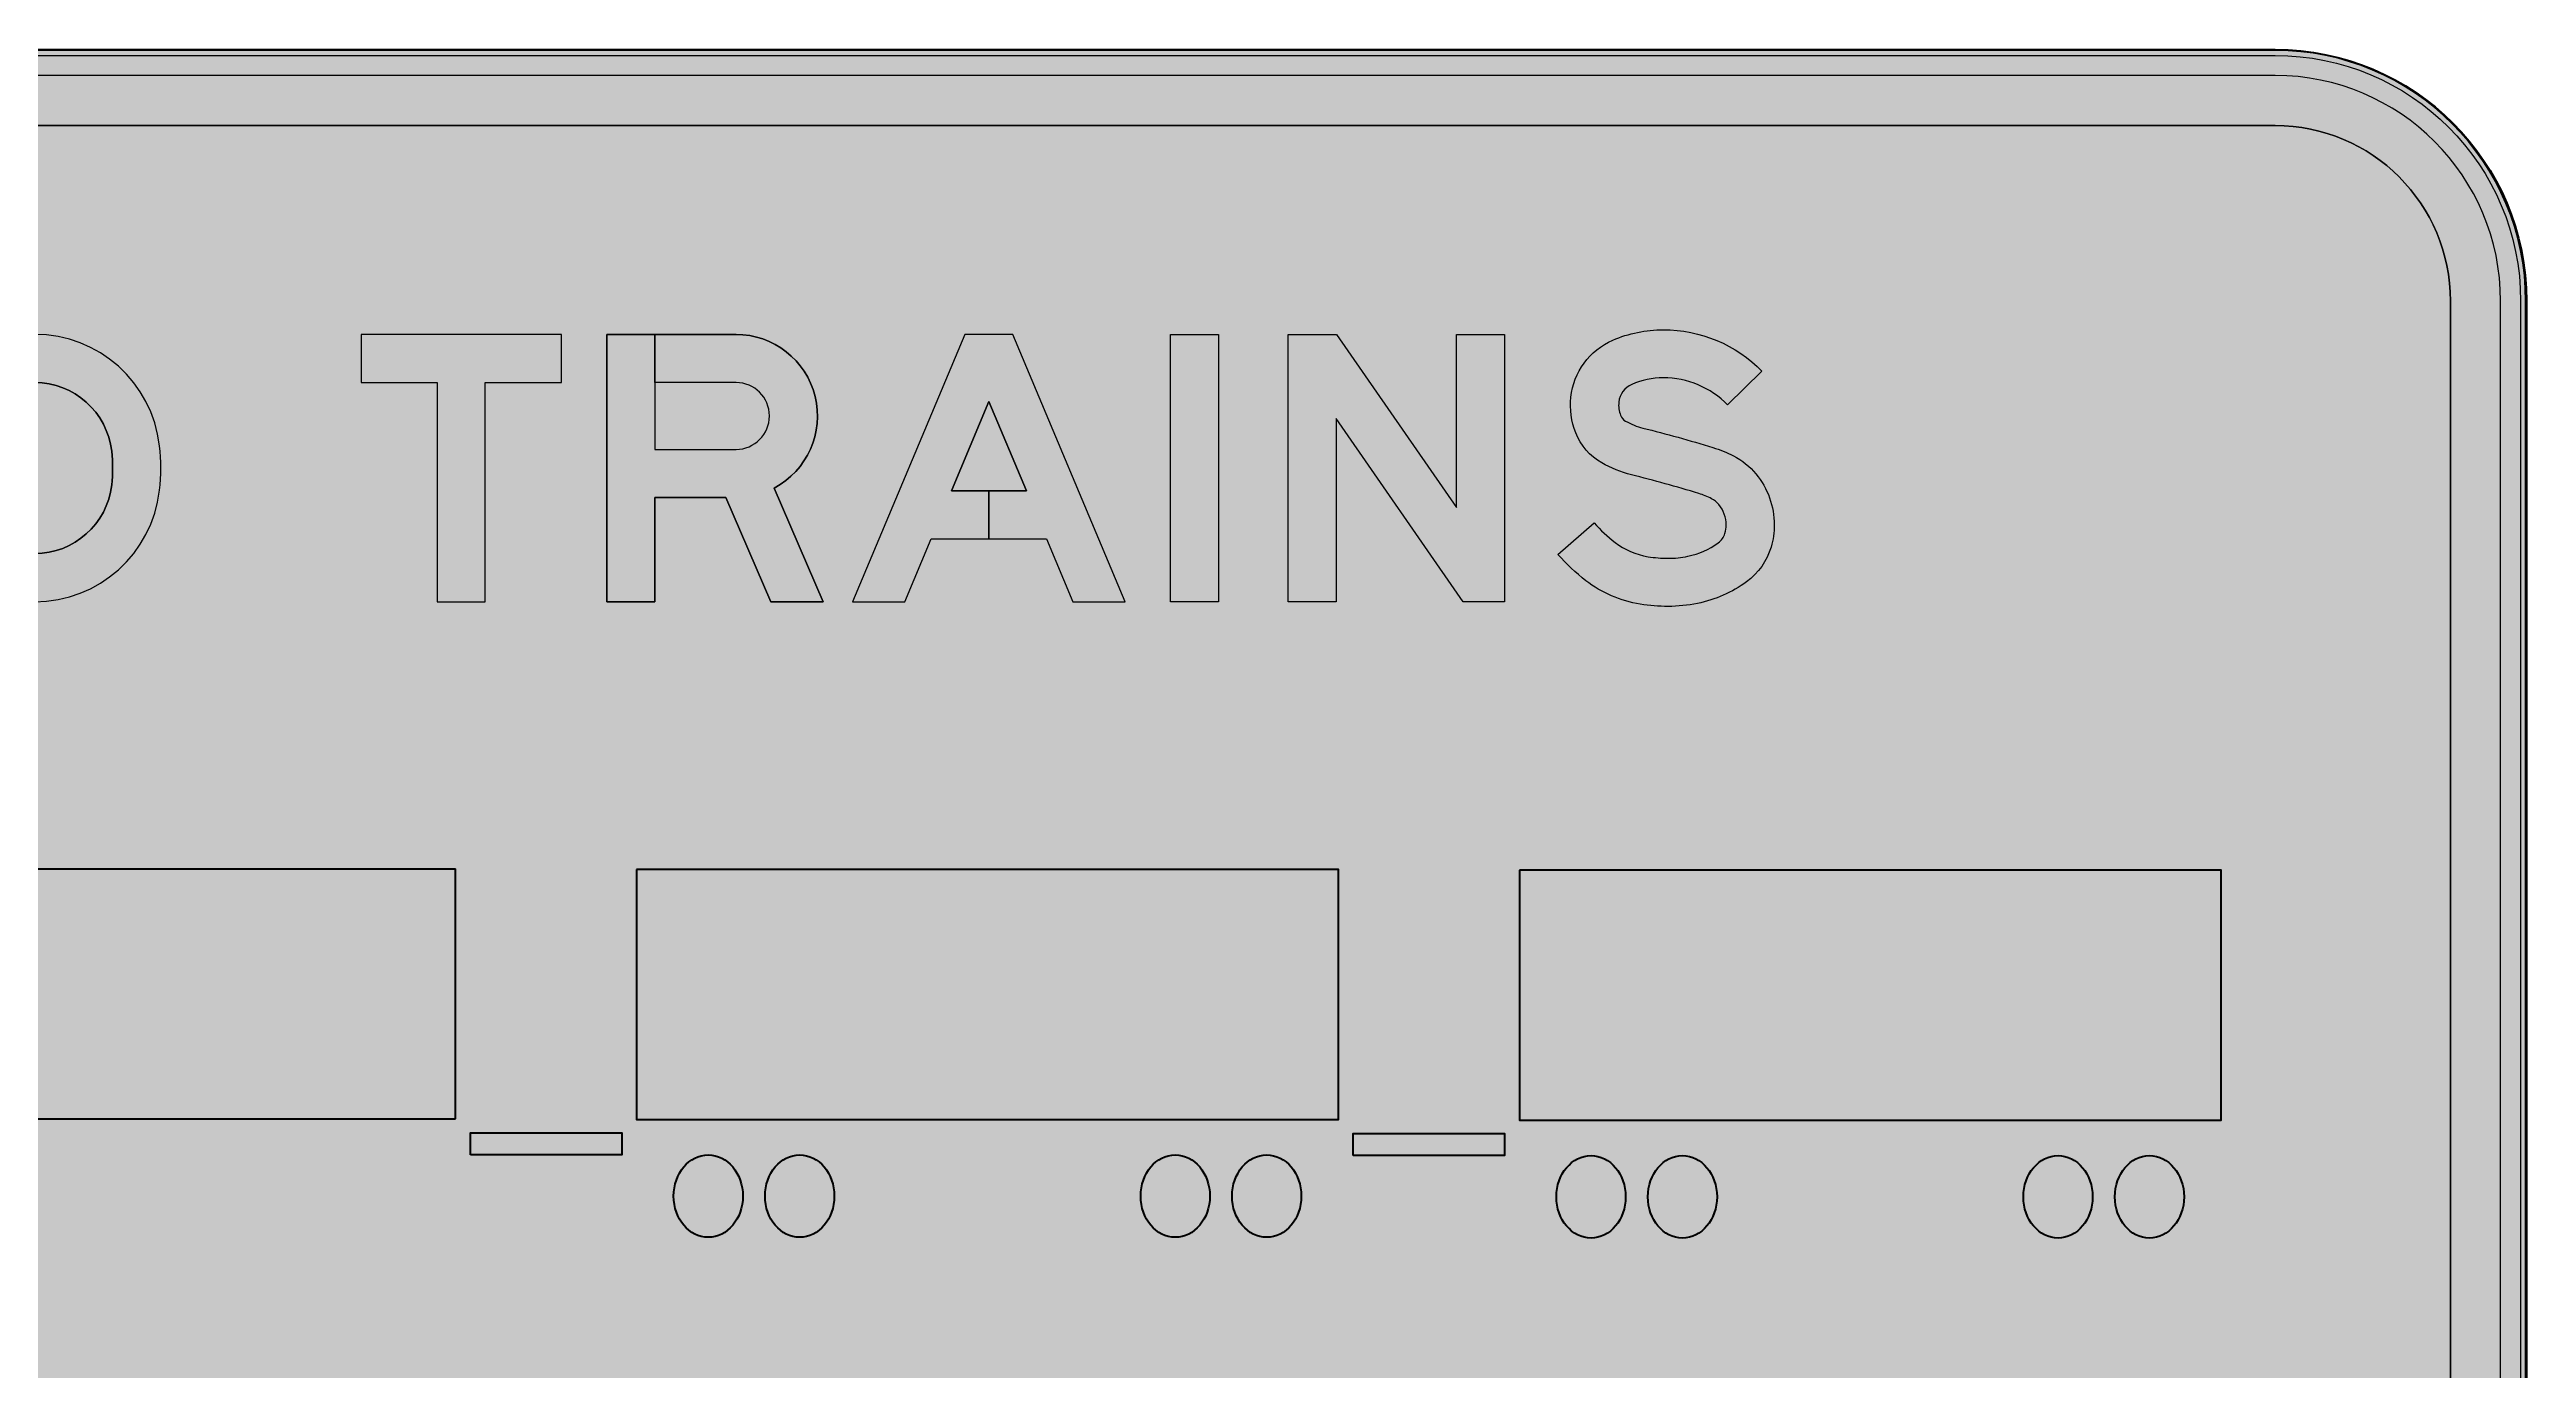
# Model space of a CAD drawing. Header units: millimetres. Extents: x 225 to 13453, y -1303 to 13247.
# Drawn here: x 13078 to 13152.2, y 13207.9 to 13247.4 of the extents above; entities that cross this region are included whole.
import ezdxf
from ezdxf.enums import TextEntityAlignment as Align

# ---------------------------------------------------------------- set-up
doc = ezdxf.new("R2010")
doc.units = ezdxf.units.MM
doc.layers.get('0').update_dxf_attribs({"linetype": 'CONTINUOUS'})
for name, color, linetype, lineweight in [('GSBWFILL', 1, 'CONTINUOUS', 0), ('GSCOLORFILL', 3, 'CONTINUOUS', 0), ('GSOUTLINE', 7, 'CONTINUOUS', 0)]:
    doc.layers.add(name, color=color, linetype=linetype, lineweight=lineweight)
doc.layers.add('L18', color=4, linetype='CONTINUOUS')
doc.layers.add('L25', color=1, linetype='CONTINUOUS')
doc.styles.add('TSText', font='isocp2.shx')

# ---------------------------------------------------------------- blocks, each defined once
blk = doc.blocks.new('*U276')
at = {"layer": 'GSBWFILL', "transparency": 33554687}
blk.add_hatch(color=256, dxfattribs=at).paths.add_polyline_path([(-1099.700000000001, -585), (1100, -585, 0.414213562373095), (1235, -450), (1235, 450, 0.414213562373095), (1100, 585), (-1100, 585, 0.414213562373095), (-1235, 450), (-1235, -450, 0.414213562373095), (-1100, -585), (-1100, -555, -0.414213562373095), (-1205, -450), (-1205, 450, -0.414213562373095), (-1100, 555), (1100, 555, -0.414213562373095), (1205, 450), (1205, -450, -0.414213562373095), (1100, -555), (-1099.700000000001, -555)])
at = {"layer": 'GSCOLORFILL', "transparency": 33554687}
for color, points in [(40, [(-1100, -600), (1100, -600, 0.414213562373095), (1250, -450), (1250, 450, 0.414213562373095), (1100, 600), (-1100, 600, 0.414213562373095), (-1250, 450), (-1250, -450, 0.414213562373095)]), (40, [(-1099.969999999999, -600), (1100, -600, 0.414213562373095), (1250, -450), (1250, 450, 0.414213562373095), (1100, 600), (-1100, 600, 0.414213562373095), (-1250, 450), (-1250, -450, 0.414213562373095), (-1100, -600), (-1100, -597, -0.414213562373095), (-1247, -450), (-1247, 450, -0.414213562373095), (-1100, 597), (1100, 597, -0.414213562373095), (1247, 450), (1247, -450, -0.414213562373095), (1100, -597), (-1099.969999999999, -597)]), (28, [(-1099.700000000001, -585), (1100, -585, 0.414213562373095), (1235, -450), (1235, 450, 0.414213562373095), (1100, 585), (-1100, 585, 0.414213562373095), (-1235, 450), (-1235, -450, 0.414213562373095), (-1100, -585), (-1100, -555, -0.414213562373095), (-1205, -450), (-1205, 450, -0.414213562373095), (-1100, 555), (1100, 555, -0.414213562373095), (1205, 450), (1205, -450, -0.414213562373095), (1100, -555), (-1099.700000000001, -555)])]:
    blk.add_hatch(color=color, dxfattribs=at).paths.add_polyline_path(points)
at = {"layer": 'GSBWFILL', "linetype": 'Continuous', "transparency": 33554687}
for points in [[(-1100, -600), (1100, -600, 0.414213562373095), (1250, -450), (1250, 450, 0.414213562373095), (1100, 600), (-1100, 600, 0.414213562373095), (-1250, 450), (-1250, -450, 0.414213562373095), (-1100, -600)], [(-1099.700000000001, -585), (1100, -585, 0.414213562373095), (1235, -450), (1235, 450, 0.414213562373095), (1100, 585), (-1100, 585, 0.414213562373095), (-1235, 450), (-1235, -450, 0.414213562373095), (-1100, -585), (-1100, -555, -0.414213562373095), (-1205, -450), (-1205, 450, -0.414213562373095), (-1100, 555), (1100, 555, -0.414213562373095), (1205, 450), (1205, -450, -0.414213562373095), (1100, -555), (-1099.700000000001, -555), (-1099.700000000001, -585)]]:
    blk.add_lwpolyline(points, format="xyb", close=True, dxfattribs=at).dxf.unprotected_set("ltscale", 0)
at = {"layer": 'GSCOLORFILL', "color": 40, "linetype": 'Continuous', "transparency": 33554687}
for points in [[(-1100, -600), (1100, -600, 0.414213562373095), (1250, -450), (1250, 450, 0.414213562373095), (1100, 600), (-1100, 600, 0.414213562373095), (-1250, 450), (-1250, -450, 0.414213562373095), (-1100, -600)], [(-1099.969999999999, -600), (1100, -600, 0.414213562373095), (1250, -450), (1250, 450, 0.414213562373095), (1100, 600), (-1100, 600, 0.414213562373095), (-1250, 450), (-1250, -450, 0.414213562373095), (-1100, -600), (-1100, -597, -0.414213562373095), (-1247, -450), (-1247, 450, -0.414213562373095), (-1100, 597), (1100, 597, -0.414213562373095), (1247, 450), (1247, -450, -0.414213562373095), (1100, -597), (-1099.969999999999, -597), (-1099.969999999999, -600)]]:
    blk.add_lwpolyline(points, format="xyb", close=True, dxfattribs=at).dxf.unprotected_set("ltscale", 0)
at = {"layer": 'GSCOLORFILL', "color": 28, "linetype": 'Continuous', "transparency": 33554687}
blk.add_lwpolyline([(-1099.700000000001, -585), (1100, -585, 0.414213562373095), (1235, -450), (1235, 450, 0.414213562373095), (1100, 585), (-1100, 585, 0.414213562373095), (-1235, 450), (-1235, -450, 0.414213562373095), (-1100, -585), (-1100, -555, -0.414213562373095), (-1205, -450), (-1205, 450, -0.414213562373095), (-1100, 555), (1100, 555, -0.414213562373095), (1205, 450), (1205, -450, -0.414213562373095), (1100, -555), (-1099.700000000001, -555), (-1099.700000000001, -585)], format="xyb", close=True, dxfattribs=at).dxf.unprotected_set("ltscale", 0)
at = {"layer": 'GSOUTLINE', "linetype": 'Continuous', "transparency": 33554687}
for points in [[(-1100, -600), (1100, -600, 0.414213562373095), (1250, -450), (1250, 450, 0.414213562373095), (1100, 600), (-1100, 600, 0.414213562373095), (-1250, 450), (-1250, -450, 0.414213562373095), (-1100, -600)], [(-1100, -585), (1100, -585, 0.414213562373095), (1235, -450), (1235, 450, 0.414213562373095), (1100, 585), (-1100, 585, 0.414213562373095), (-1235, 450), (-1235, -450, 0.414213562373095), (-1100, -585)], [(-1100, -555), (1100, -555, 0.414213562373095), (1205, -450), (1205, 450, 0.414213562373095), (1100, 555), (-1100, 555, 0.414213562373095), (-1205, 450), (-1205, -450, 0.414213562373095), (-1100, -555)]]:
    blk.add_lwpolyline(points, format="xyb", close=True, dxfattribs=at).dxf.unprotected_set("ltscale", 0)
at = {"layer": 'GSBWFILL', "color": 250, "transparency": 33554687, "style": 'TSText'}
for s in ['levels:GSCOLORFILL|GSBWFILL|GSOUTLINE', 'chevronShoulderRadius:300.000', 'panelStyle:MR-Warn-Enter.ssm', 'constructPanels:900|600|450', 'panelBorderRadius:300.000', 'chevronTipRadius:300.000', 'constructPanelMode:0', 'panelRoundCorners:0', 'panelStation:none', 'panelHeightLock:1', 'panelWidthLock:1', 'heightRounding:0', 'legendMaterial:0', 'panelName:name', 'widthRounding:0', 'panelMounting:0', 'panelStandard:1', 'panelMaterial:0', 'panelQuantity:1', 'marginAlign:9', 'panelShape:0', 'panelSizes:', 'version:2']:
    blk.add_text(s, height=0.001, dxfattribs=at).set_placement((0, 599.9979999999996), align=Align.CENTER)
blk = doc.blocks.new('*U255')
at = {"layer": 'GSBWFILL'}
h = blk.add_hatch(color=256, dxfattribs=at)
edge = h.paths.add_edge_path()
edge.add_line((36.00499999523612, 163.9999999999999), (36.00499999523612, 200))
edge.add_line((36.00499999523612, 200), (96.68865915777639, 200))
edge.add_arc((96.68865914828642, 138.9999999985824), 61.00000000141762, -62.16300381389169, 89.99999999108633, ccw=False)
edge.add_line((125.1730801702538, 85.05894180339811), (161.9999999785624, 0))
edge.add_line((161.9999999785624, 0), (122.7706969207973, 0))
edge.add_line((122.7706969207973, 0), (88.99999998822256, 78))
edge.add_line((88.99999998822256, 78), (36.00999999523475, 78))
edge.add_line((36.00999999523475, 78), (35.99999999523612, 0))
edge.add_line((35.99999999523612, 0), (5.684341886080801e-14, 0))
edge.add_line((5.684341886080801e-14, 0), (5.684341886080801e-14, 200))
edge.add_line((5.684341886080801e-14, 200), (35.99279999523714, 200))
edge.add_line((35.99279999523714, 200), (36.00999999523475, 114))
edge.add_line((36.00999999523475, 114), (96.68865915777667, 114.000000001654))
edge.add_arc((96.68865915777644, 138.9999999999999), 24.99999999834591, 270.0000000000005, 449.9999999999999)
edge.add_line((96.6886591577765, 163.9999999983459), (36.00499999523612, 163.9999999999999))
at = {"layer": 'GSCOLORFILL'}
h = blk.add_hatch(color=0, dxfattribs=at)
edge = h.paths.add_edge_path()
edge.add_line((36.00499999523606, 163.9999999999999), (36.00499999523606, 200))
edge.add_line((36.00499999523606, 200), (96.68865915777633, 200))
edge.add_arc((96.68865914828633, 138.9999999985824), 61.00000000141762, -62.16300381389169, 89.99999999108633, ccw=False)
edge.add_line((125.1730801702537, 85.05894180339811), (161.9999999785623, 0))
edge.add_line((161.9999999785623, 0), (122.7706969207973, 0))
edge.add_line((122.7706969207973, 0), (88.9999999882225, 78))
edge.add_line((88.9999999882225, 78), (36.00999999523469, 78))
edge.add_line((36.00999999523469, 78), (35.99999999523607, 0))
edge.add_line((35.99999999523607, 0), (0, 0))
edge.add_line((0, 0), (0, 200))
edge.add_line((0, 200), (35.99279999523708, 200))
edge.add_line((35.99279999523708, 200), (36.00999999523469, 114))
edge.add_line((36.00999999523469, 114), (96.68865915777667, 114.000000001654))
edge.add_arc((96.68865915777641, 138.9999999999999), 24.99999999834591, 270.0000000000006, 449.9999999999999)
edge.add_line((96.68865915777644, 163.9999999983459), (36.00499999523606, 163.9999999999999))
at = {"layer": 'GSBWFILL'}
blk.add_lwpolyline([(36.00499999523612, 163.9999999999999), (36.00499999523612, 200), (96.68865915777639, 200, -0.7824316467772549), (125.1730801702538, 85.05894180339811), (161.9999999785624, 0), (122.7706969207973, 0), (88.99999998822256, 78), (36.00999999523475, 78), (35.99999999523612, 0), (5.684341886080801e-14, 0), (5.684341886080801e-14, 200), (35.99279999523714, 200), (36.00999999523475, 114), (96.68865915777667, 114.000000001654, 0.9999999999999943), (96.6886591577765, 163.9999999983459)], format="xyb", close=True, dxfattribs=at)
at = {"layer": 'GSCOLORFILL', "color": 0}
blk.add_lwpolyline([(36.00499999523606, 163.9999999999999), (36.00499999523606, 200), (96.68865915777633, 200, -0.7824316467772549), (125.1730801702537, 85.05894180339811), (161.9999999785623, 0), (122.7706969207973, 0), (88.9999999882225, 78), (36.00999999523469, 78), (35.99999999523607, 0), (0, 0), (0, 200), (35.99279999523708, 200), (36.00999999523469, 114), (96.68865915777667, 114.000000001654, 0.9999999999999943), (96.68865915777644, 163.9999999983459)], format="xyb", close=True, dxfattribs=at)
at = {"layer": 'GSOUTLINE'}
for points in [[(96.68865915777639, 200), (5.684341886080801e-14, 200), (5.684341886080801e-14, 0), (35.99999999523612, 0), (36.00999999523475, 78), (88.99999998822256, 78), (122.7706969207973, 0), (161.9999999785624, 0), (125.1730801702538, 85.05894180339811, 0.7824316467772549)], [(96.6886591577765, 163.9999999983459), (35.99999999523612, 164), (36.00999999523475, 114), (96.68865915777667, 114.000000001654, 0.9999999999999943)]]:
    blk.add_lwpolyline(points, format="xyb", close=True, dxfattribs=at)
blk = doc.blocks.new('*U256')
at = {"layer": 'GSBWFILL', "linetype": 'Continuous'}
blk.add_hatch(color=256, dxfattribs=at).paths.add_polyline_path([(127.5249749247743, 134.0790371113339, -0.1313131313131312), (127.5249749247743, 65.920962888666, -0.3395783980636463), (84.00999999999999, 32.50000110982066), (84.00999999999999, -3.499999383114528, 0.3396058871566913), (162.3045135406219, 56.6266800401205, 0.131313131313131), (162.3045135406219, 143.3733199598796, 0.7678571428571429), (5.695486459378117, 143.3733199598796, 0.1313131313131313), (5.695486459378174, 56.62668004012026, 0.3396402891259397), (84, -3.5), (84, 32.50000000000003, -0.3396402891259405), (40.47502507522559, 65.92096288866611, -0.131313131313131), (40.47502507522569, 134.079037111334, -0.7678571428571439)])
at = {"layer": 'GSCOLORFILL', "linetype": 'Continuous'}
blk.add_hatch(color=0, dxfattribs=at).paths.add_polyline_path([(127.5249749247743, 134.079037111334, -0.1313131313131312), (127.5249749247743, 65.92096288866605, -0.3395783980636466), (84.00999999999999, 32.50000110982066), (84.00999999999999, -3.499999383114528, 0.3396058871566913), (162.3045135406219, 56.6266800401205, 0.131313131313131), (162.3045135406219, 143.3733199598796, 0.7678571428571429), (5.695486459378117, 143.3733199598796, 0.1313131313131313), (5.695486459378174, 56.62668004012026, 0.3396402891259397), (84, -3.5), (84, 32.50000000000003, -0.3396402891259405), (40.47502507522559, 65.92096288866611, -0.131313131313131), (40.47502507522569, 134.079037111334, -0.7678571428571435)])
at = {"layer": 'GSBWFILL'}
blk.add_lwpolyline([(162.3045135406219, 56.62668004012035, -0.3396058871566906), (84.00999999999999, -3.499999383114542), (84.00999999999999, 32.50000110982066, 0.3395783980636464), (127.5249749247743, 65.92096288866603, 0.1313131313131312), (127.5249749247743, 134.079037111334, 0.7678571428571429), (40.47502507522569, 134.079037111334, 0.1313131313131311), (40.47502507522563, 65.92096288866605, 0.33964028912594), (84, 32.50000000000003), (84, -3.499999999999986, -0.3396402891259405), (5.695486459378117, 56.62668004012048, -0.1313131313131311), (5.695486459378117, 143.3733199598796, -0.7678571428571429), (162.3045135406219, 143.3733199598796, -0.1313131313131312)], format="xyb", close=True, dxfattribs=at)
at = {"layer": 'GSCOLORFILL', "color": 0}
blk.add_lwpolyline([(162.3045135406219, 56.62668004012035, -0.3396058871566906), (84.00999999999999, -3.499999383114542), (84.00999999999999, 32.50000110982066, 0.3395783980636464), (127.5249749247743, 65.92096288866603, 0.1313131313131312), (127.5249749247743, 134.079037111334, 0.7678571428571429), (40.47502507522569, 134.079037111334, 0.1313131313131311), (40.47502507522563, 65.92096288866605, 0.33964028912594), (84, 32.50000000000003), (84, -3.499999999999986, -0.3396402891259405), (5.695486459378117, 56.62668004012048, -0.1313131313131311), (5.695486459378117, 143.3733199598796, -0.7678571428571429), (162.3045135406219, 143.3733199598796, -0.1313131313131312)], format="xyb", close=True, dxfattribs=at)
at = {"layer": 'GSOUTLINE'}
for points in [[(162.3045135406219, 56.62668004012035, 0.1313131313131312), (162.3045135406219, 143.3733199598796, 0.7678571428571429), (5.695486459378131, 143.3733199598796, 0.1313131313131311), (5.695486459378088, 56.62668004012048, 0.7678571428571431)], [(40.47502507522567, 65.92096288866605, 0.7678571428571431), (127.5249749247743, 65.92096288866603, 0.1313131313131312), (127.5249749247743, 134.079037111334, 0.7678571428571429), (40.47502507522567, 134.079037111334, 0.1313131313131311)]]:
    blk.add_lwpolyline(points, format="xyb", close=True, dxfattribs=at)
blk = doc.blocks.new('*U257')
at = {"layer": 'GSBWFILL', "linetype": 'Continuous'}
blk.add_hatch(color=256, dxfattribs=at).paths.add_polyline_path([(1.4210854715202e-14, 2.842170943040401e-14), (39.04631096531399, 0), (58.78631096531399, 46.99999999999999), (102, 47), (101.9999999999999, 82.99999999999997), (73.90631096531399, 83), (102, 149.8897357968715), (130.093689034686, 82.99999999999997), (102.01, 83), (102.0099999999999, 47), (145.213689034686, 47), (164.953689034686, 0), (204, 2.842170943040401e-14), (120, 200), (84, 200)])
at = {"layer": 'GSCOLORFILL', "linetype": 'Continuous'}
blk.add_hatch(color=0, dxfattribs=at).paths.add_polyline_path([(130.093689034686, 82.99999999999999), (102.01, 83), (102.0099999999999, 47), (145.213689034686, 47), (164.953689034686, 0), (204, 0), (120, 200), (84, 200), (1.4210854715202e-14, 0), (39.04631096531398, 0), (58.78631096531399, 47), (102, 47), (101.9999999999999, 82.99999999999997), (73.90631096531399, 83), (102, 149.8897357968715)])
at = {"layer": 'GSBWFILL'}
blk.add_lwpolyline([(130.093689034686, 82.99999999999999), (102.01, 83), (102.0099999999999, 47), (145.213689034686, 47), (164.953689034686, 0), (204, 0), (120, 200), (84, 200), (0, 0), (39.04631096531398, 0), (58.78631096531399, 47), (102, 47), (101.9999999999999, 82.99999999999997), (73.90631096531399, 83), (102, 149.8897357968715)], close=True, dxfattribs=at)
at = {"layer": 'GSCOLORFILL', "color": 0}
blk.add_lwpolyline([(130.093689034686, 82.99999999999999), (102.01, 83), (102.0099999999999, 47), (145.213689034686, 47), (164.953689034686, 0), (204, 0), (120, 200), (84, 200), (0, 0), (39.04631096531398, 0), (58.78631096531399, 47), (102, 47), (101.9999999999999, 82.99999999999997), (73.90631096531399, 83), (102, 149.8897357968715)], close=True, dxfattribs=at)
at = {"layer": 'GSOUTLINE'}
for points in [[(58.78631096531399, 47), (145.213689034686, 46.99999999999999), (164.953689034686, 0), (204, 0), (120, 200), (84, 200), (0, 0), (39.04631096531399, 0)], [(130.093689034686, 82.99999999999999), (102, 149.8897357968715), (73.90631096531399, 83)]]:
    blk.add_lwpolyline(points, close=True, dxfattribs=at)
blk = doc.blocks.new('*U258')
at = {"layer": 'GSBWFILL', "linetype": 'Continuous'}
blk.add_hatch(color=256, dxfattribs=at).paths.add_polyline_path([(36, 164), (67.65928218272629, 164, -0.3813617437735932), (125.286421175144, 112.5660377358489, -0.05678630287894235), (125.2864211751439, 87.43396226415095, -0.3813617437735921), (67.65928218272639, 36), (36.00999999999999, 35.99999999999997), (36.00999999999999, 0), (67.65928218272637, 0, 0.3813617437735923), (161.0549902049202, 83.35849056603764, 0.05678630287894287), (161.0549902049202, 116.6415094339623, 0.3813617437735924), (67.65928218272629, 200), (0, 200), (0, -2.842170943040401e-14), (36, 0)])
at = {"layer": 'GSCOLORFILL', "linetype": 'Continuous'}
blk.add_hatch(color=0, dxfattribs=at).paths.add_polyline_path([(0, 200), (-7.105427357601002e-15, -2.842170943040401e-14), (36.00000000000006, 0), (36, 164), (67.65928218272627, 164, -0.3813617437735929), (125.2864211751439, 112.566037735849, -0.05678630287894238), (125.2864211751439, 87.43396226415099, -0.3813617437735924), (67.65928218272634, 36), (36.00999999999993, 36.00000000000003), (36.00999999999993, 0), (67.65928218272637, 0, 0.3813617437735927), (161.0549902049202, 83.35849056603782, 0.05678630287894261), (161.0549902049202, 116.6415094339623, 0.3813617437735922), (67.65928218272632, 200)])
at = {"layer": 'GSBWFILL'}
blk.add_lwpolyline([(36.00999999999999, 0), (67.65928218272643, 0, 0.3813617437735924), (161.0549902049202, 83.35849056603772, 0.05678630287894275), (161.0549902049202, 116.6415094339623, 0.3813617437735923), (67.65928218272632, 200), (0, 200), (0, 0), (36, 0), (36, 164), (67.65928218272632, 164, -0.3813617437735922), (125.2864211751439, 112.5660377358491, -0.05678630287894275), (125.2864211751439, 87.43396226415092, -0.3813617437735924), (67.65928218272632, 36), (36.00999999999999, 36)], format="xyb", close=True, dxfattribs=at)
at = {"layer": 'GSCOLORFILL', "color": 0}
blk.add_lwpolyline([(36.00999999999993, 0), (67.65928218272637, 0, 0.3813617437735924), (161.0549902049202, 83.35849056603772, 0.05678630287894275), (161.0549902049202, 116.6415094339623, 0.3813617437735923), (67.65928218272632, 200), (0, 200), (0, 0), (36.00000000000006, 0), (36, 164), (67.65928218272632, 164, -0.3813617437735922), (125.2864211751439, 112.5660377358491, -0.05678630287894275), (125.2864211751439, 87.43396226415094, -0.3813617437735924), (67.65928218272632, 36), (36.00999999999993, 36)], format="xyb", close=True, dxfattribs=at)
at = {"layer": 'GSOUTLINE'}
for points in [[(161.0549902049202, 116.6415094339623, 0.3813617437735923), (67.65928218272634, 200), (0, 200), (0, 0), (67.65928218272634, 0, 0.3813617437735924), (161.0549902049202, 83.35849056603776, 0.05678630287894275)], [(36, 35.99999999999999), (67.65928218272633, 36, 0.3813617437735924), (125.2864211751439, 87.43396226415096, 0.05678630287894275), (125.2864211751439, 112.5660377358491, 0.3813617437735923), (67.65928218272634, 164), (35.99999999999999, 164)]]:
    blk.add_lwpolyline(points, format="xyb", close=True, dxfattribs=at)
blk = doc.blocks.new('*U254')
at = {"layer": 'GSCOLORFILL', "color": 28}
for name, p, xscale, yscale, zscale in [('*U255', (0, 0), 0.8000000001058608, 0.8, 0.8000000001058608), ('*U256', (156.7999999999993, 0), 0.8000000000000087, 0.8000000000000087, 0.8000000000000087), ('*U257', (313.5999999999985, 0), 0.8, 0.8, 0.8), ('*U258', (503.9999999999982, 0), 0.8, 0.8, 0.8)]:
    blk.add_blockref(name, p, dxfattribs=dict(at, xscale=xscale, yscale=yscale, zscale=zscale))
blk = doc.blocks.new('*U260')
at = {"layer": 'GSBWFILL', "linetype": 'Continuous'}
blk.add_hatch(color=256, dxfattribs=at).paths.add_polyline_path([(57.00000000000006, 163.9999999999999), (57, 0), (93, 0), (93.00000000000006, 163.9999999999999), (150, 163.9999999999999), (150, 200), (0, 200), (-7.105427357601002e-15, 164)])
at = {"layer": 'GSCOLORFILL', "linetype": 'Continuous'}
blk.add_hatch(color=0, dxfattribs=at).paths.add_polyline_path([(150, 163.9999999999999), (150, 200), (0, 200), (-1.4210854715202e-14, 164), (57.00000000000007, 163.9999999999999), (57.00000000000001, 0), (93, 0), (93.00000000000006, 163.9999999999999)])
at = {"layer": 'GSBWFILL'}
blk.add_lwpolyline([(0, 164), (57.00000000000006, 163.9999999999999), (57, 0), (93, 0), (93.00000000000006, 163.9999999999999), (150, 163.9999999999999), (150, 200), (0, 200)], close=True, dxfattribs=at)
at = {"layer": 'GSCOLORFILL', "color": 0}
blk.add_lwpolyline([(0, 164), (57.00000000000006, 163.9999999999999), (57, 0), (93, 0), (93.00000000000006, 163.9999999999999), (150, 163.9999999999999), (150, 200), (0, 200)], close=True, dxfattribs=at)
at = {"layer": 'GSOUTLINE'}
blk.add_lwpolyline([(0, 164), (57.00000000000006, 163.9999999999999), (57, 0), (93, 0), (93.00000000000006, 163.9999999999999), (150, 163.9999999999999), (150, 200), (0, 200)], close=True, dxfattribs=at)
blk = doc.blocks.new('*U261')
at = {"layer": 'GSBWFILL'}
h = blk.add_hatch(color=256, dxfattribs=at)
edge = h.paths.add_edge_path()
edge.add_line((36.00499999523612, 163.9999999999999), (36.00499999523612, 200))
edge.add_line((36.00499999523612, 200), (96.68865915777639, 200))
edge.add_arc((96.68865914828642, 138.9999999985824), 61.00000000141762, -62.16300381389169, 89.99999999108633, ccw=False)
edge.add_line((125.1730801702538, 85.05894180339811), (161.9999999785624, 0))
edge.add_line((161.9999999785624, 0), (122.7706969207973, 0))
edge.add_line((122.7706969207973, 0), (88.99999998822256, 78))
edge.add_line((88.99999998822256, 78), (36.00999999523475, 78))
edge.add_line((36.00999999523475, 78), (35.99999999523612, 0))
edge.add_line((35.99999999523612, 0), (5.684341886080801e-14, 0))
edge.add_line((5.684341886080801e-14, 0), (5.684341886080801e-14, 200))
edge.add_line((5.684341886080801e-14, 200), (35.99279999523714, 200))
edge.add_line((35.99279999523714, 200), (36.00999999523475, 114))
edge.add_line((36.00999999523475, 114), (96.68865915777667, 114.000000001654))
edge.add_arc((96.68865915777644, 138.9999999999999), 24.99999999834591, 270.0000000000005, 449.9999999999999)
edge.add_line((96.6886591577765, 163.9999999983459), (36.00499999523612, 163.9999999999999))
at = {"layer": 'GSCOLORFILL'}
h = blk.add_hatch(color=0, dxfattribs=at)
edge = h.paths.add_edge_path()
edge.add_line((36.00499999523606, 163.9999999999999), (36.00499999523606, 200))
edge.add_line((36.00499999523606, 200), (96.68865915777633, 200))
edge.add_arc((96.68865914828633, 138.9999999985824), 61.00000000141762, -62.16300381389169, 89.99999999108633, ccw=False)
edge.add_line((125.1730801702537, 85.05894180339811), (161.9999999785623, 0))
edge.add_line((161.9999999785623, 0), (122.7706969207973, 0))
edge.add_line((122.7706969207973, 0), (88.9999999882225, 78))
edge.add_line((88.9999999882225, 78), (36.00999999523469, 78))
edge.add_line((36.00999999523469, 78), (35.99999999523607, 0))
edge.add_line((35.99999999523607, 0), (0, 0))
edge.add_line((0, 0), (0, 200))
edge.add_line((0, 200), (35.99279999523708, 200))
edge.add_line((35.99279999523708, 200), (36.00999999523469, 114))
edge.add_line((36.00999999523469, 114), (96.68865915777667, 114.000000001654))
edge.add_arc((96.68865915777641, 138.9999999999999), 24.99999999834591, 270.0000000000006, 449.9999999999999)
edge.add_line((96.68865915777644, 163.9999999983459), (36.00499999523606, 163.9999999999999))
at = {"layer": 'GSBWFILL'}
blk.add_lwpolyline([(36.00499999523612, 163.9999999999999), (36.00499999523612, 200), (96.68865915777639, 200, -0.7824316467772549), (125.1730801702538, 85.05894180339811), (161.9999999785624, 0), (122.7706969207973, 0), (88.99999998822256, 78), (36.00999999523475, 78), (35.99999999523612, 0), (5.684341886080801e-14, 0), (5.684341886080801e-14, 200), (35.99279999523714, 200), (36.00999999523475, 114), (96.68865915777667, 114.000000001654, 0.9999999999999943), (96.6886591577765, 163.9999999983459)], format="xyb", close=True, dxfattribs=at)
at = {"layer": 'GSCOLORFILL', "color": 0}
blk.add_lwpolyline([(36.00499999523606, 163.9999999999999), (36.00499999523606, 200), (96.68865915777633, 200, -0.7824316467772549), (125.1730801702537, 85.05894180339811), (161.9999999785623, 0), (122.7706969207973, 0), (88.9999999882225, 78), (36.00999999523469, 78), (35.99999999523607, 0), (0, 0), (0, 200), (35.99279999523708, 200), (36.00999999523469, 114), (96.68865915777667, 114.000000001654, 0.9999999999999943), (96.68865915777644, 163.9999999983459)], format="xyb", close=True, dxfattribs=at)
at = {"layer": 'GSOUTLINE'}
for points in [[(96.68865915777639, 200), (5.684341886080801e-14, 200), (5.684341886080801e-14, 0), (35.99999999523612, 0), (36.00999999523475, 78), (88.99999998822256, 78), (122.7706969207973, 0), (161.9999999785624, 0), (125.1730801702538, 85.05894180339811, 0.7824316467772549)], [(96.6886591577765, 163.9999999983459), (35.99999999523612, 164), (36.00999999523475, 114), (96.68865915777667, 114.000000001654, 0.9999999999999943)]]:
    blk.add_lwpolyline(points, format="xyb", close=True, dxfattribs=at)
blk = doc.blocks.new('*U262')
at = {"layer": 'GSBWFILL', "linetype": 'Continuous'}
blk.add_hatch(color=256, dxfattribs=at).paths.add_polyline_path([(1.4210854715202e-14, 2.842170943040401e-14), (39.04631096531399, 0), (58.78631096531399, 46.99999999999999), (102, 47), (101.9999999999999, 82.99999999999997), (73.90631096531399, 83), (102, 149.8897357968715), (130.093689034686, 82.99999999999997), (102.01, 83), (102.0099999999999, 47), (145.213689034686, 47), (164.953689034686, 0), (204, 2.842170943040401e-14), (120, 200), (84, 200)])
at = {"layer": 'GSCOLORFILL', "linetype": 'Continuous'}
blk.add_hatch(color=0, dxfattribs=at).paths.add_polyline_path([(130.093689034686, 82.99999999999999), (102.01, 83), (102.0099999999999, 47), (145.213689034686, 47), (164.953689034686, 0), (204, 0), (120, 200), (84, 200), (1.4210854715202e-14, 0), (39.04631096531398, 0), (58.78631096531399, 47), (102, 47), (101.9999999999999, 82.99999999999997), (73.90631096531399, 83), (102, 149.8897357968715)])
at = {"layer": 'GSBWFILL'}
blk.add_lwpolyline([(130.093689034686, 82.99999999999999), (102.01, 83), (102.0099999999999, 47), (145.213689034686, 47), (164.953689034686, 0), (204, 0), (120, 200), (84, 200), (0, 0), (39.04631096531398, 0), (58.78631096531399, 47), (102, 47), (101.9999999999999, 82.99999999999997), (73.90631096531399, 83), (102, 149.8897357968715)], close=True, dxfattribs=at)
at = {"layer": 'GSCOLORFILL', "color": 0}
blk.add_lwpolyline([(130.093689034686, 82.99999999999999), (102.01, 83), (102.0099999999999, 47), (145.213689034686, 47), (164.953689034686, 0), (204, 0), (120, 200), (84, 200), (0, 0), (39.04631096531398, 0), (58.78631096531399, 47), (102, 47), (101.9999999999999, 82.99999999999997), (73.90631096531399, 83), (102, 149.8897357968715)], close=True, dxfattribs=at)
at = {"layer": 'GSOUTLINE'}
for points in [[(58.78631096531399, 47), (145.213689034686, 46.99999999999999), (164.953689034686, 0), (204, 0), (120, 200), (84, 200), (0, 0), (39.04631096531399, 0)], [(130.093689034686, 82.99999999999999), (102, 149.8897357968715), (73.90631096531399, 83)]]:
    blk.add_lwpolyline(points, close=True, dxfattribs=at)
blk = doc.blocks.new('*U263')
at = {"layer": 'GSBWFILL', "linetype": 'Continuous'}
blk.add_hatch(color=256, dxfattribs=at).paths.add_polyline_path([(0, 0), (36, 0), (36, 200), (-1.77635683940025e-15, 200)])
at = {"layer": 'GSCOLORFILL', "linetype": 'Continuous'}
blk.add_hatch(color=0, dxfattribs=at).paths.add_polyline_path([(36, 200), (3.552713678800501e-15, 200), (3.552713678800501e-15, 0), (36, 0)])
at = {"layer": 'GSBWFILL'}
blk.add_lwpolyline([(0, 0), (0, 200), (36, 200), (36, 0)], close=True, dxfattribs=at)
at = {"layer": 'GSCOLORFILL', "color": 0}
blk.add_lwpolyline([(0, 0), (0, 200), (36, 200), (36, 0)], close=True, dxfattribs=at)
at = {"layer": 'GSOUTLINE'}
blk.add_lwpolyline([(0, 0), (0, 200), (36, 200), (36, 0)], close=True, dxfattribs=at)
blk = doc.blocks.new('*U264')
at = {"layer": 'GSBWFILL', "linetype": 'Continuous'}
blk.add_hatch(color=256, dxfattribs=at).paths.add_polyline_path([(131, 0), (162, -2.842170943040401e-14), (162, 200), (126, 200), (126, 70.38686046613333), (36.12227550571288, 200), (0, 200), (0, 0), (36, 0), (36, 137)])
at = {"layer": 'GSCOLORFILL', "linetype": 'Continuous'}
blk.add_hatch(color=0, dxfattribs=at).paths.add_polyline_path([(162, 200), (126, 200), (126, 70.38686046613334), (36.12227550571288, 200), (0, 200), (0, 0), (36, 0), (36, 137), (131, 0), (162, 0)])
at = {"layer": 'GSBWFILL'}
blk.add_lwpolyline([(162, 200), (162, 0), (131, 0), (36, 137), (36, 0), (0, 0), (0, 200), (36.12227550571288, 200), (126, 70.38686046613333), (126, 200)], close=True, dxfattribs=at)
at = {"layer": 'GSCOLORFILL', "color": 0}
blk.add_lwpolyline([(162, 200), (162, 0), (131, 0), (36, 137), (36, 0), (0, 0), (0, 200), (36.12227550571288, 200), (126, 70.38686046613333), (126, 200)], close=True, dxfattribs=at)
at = {"layer": 'GSOUTLINE'}
blk.add_lwpolyline([(162, 200), (162, 0), (131, 0), (36, 137), (36, 0), (0, 0), (0, 200), (36.12227550571286, 200), (126, 70.38686046613333), (126, 200)], close=True, dxfattribs=at)
blk = doc.blocks.new('*U265')
at = {"layer": 'GSBWFILL'}
h = blk.add_hatch(color=256, dxfattribs=at)
edge = h.paths.add_edge_path()
edge.add_arc((102.1677367288178, 57.50820776820213), 23.83226327118223, 6.832938938193173e-14, 39.55608542603352)
edge.add_arc((107.1534970872967, 61.62635490903778), 17.36566120937627, 39.55608542603418, 63.01077826704883)
edge.add_arc((87.8050587171796, 23.63524046432323), 59.99999999999925, 63.01077826704869, 72.8961176715449)
edge.add_arc((-169.4735156778506, -812.46024808554), 934.7845053589897, 72.89611767154476, 76.10673573896845)
edge.add_arc((75.69239005524184, 178.7088812800609), 86.25543721979645, 240.1812424533808, 256.1067357389686, ccw=False)
edge.add_arc((55.0358952433962, 142.6679730541961), 44.71463987962718, 201.2247471099137, 240.1812424533812, ccw=False)
edge.add_arc((66.646312128295, 147.1771271481237), 57.16992995589305, 174.1420972584934, 201.2247471099136, ccw=False)
edge.add_arc((61.79447591919619, 147.6749130327941), 52.29262482017525, 113.3248090472218, 174.1420972584929, ccw=False)
edge.add_arc((78.90863453129744, 107.9835979516592), 95.5164020483408, 90.00000000000011, 113.32480904722209, ccw=False)
edge.add_arc((78.90863453129735, 100.0247905084006), 103.4752094915994, 44.43422151187508, 90, ccw=False)
edge.add_line((152.7955899241834, 172.4667452176714), (127.089622212566, 147.263506854134))
edge.add_arc((78.90863453129734, 100.0247905084006), 67.4752094915994, 44.43422151187518, 89.99999999999997)
edge.add_arc((78.90863453129748, 107.9835979516591), 59.51640204834086, 90.00000000000011, 113.324809047222)
edge.add_arc((61.79447591919633, 147.674913032794), 16.29262482017533, 113.3248090472216, 174.1420972584926)
edge.add_arc((66.64631212829485, 147.1771271481235), 21.16992995589287, 174.1420972584935, 201.2247471099135)
edge.add_arc((55.03589524339601, 142.6679730541961), 8.714639879627033, 201.2247471099151, 240.1812424533825)
edge.add_arc((75.69239005524224, 178.7088812800619), 50.25543721979742, 240.1812424533807, 256.1067357389685)
edge.add_arc((-169.4735156778484, -812.4602480855314), 970.7845053589808, 72.8961176715448, 76.1067357389685, ccw=False)
edge.add_arc((87.80505871717845, 23.63524046432066), 96.00000000000209, 63.010778267048806, 72.89611767154503, ccw=False)
edge.add_arc((107.1534970872962, 61.62635490903731), 53.36566120937694, 39.55608542603369, 63.01077826704852, ccw=False)
edge.add_arc((102.1677367288177, 57.50820776820207), 59.83226327118229, 1.1368683772161603e-13, 39.55608542603352, ccw=False)
edge.add_arc((103.6269646087591, 57.50820776820174), 58.37303539124093, -16.502784206950082, 3.979039320256561e-13, ccw=False)
edge.add_arc((112.1326712234255, 54.9882530896153), 49.50189022294897, 306.067654283575, 343.4972157930495, ccw=False)
edge.add_arc((85.46325567343933, 91.60455398895405), 94.8010206486951, 281.64463353434644, 306.0676542835746, ccw=False)
edge.add_arc((82.48655818798457, 106.0487587405361), 109.5487587405361, 269.9999999999998, 281.6446335343465, ccw=False)
edge.add_arc((82.48655818798396, 125.621958325544), 129.121958325544, 260.73485717810445, 270.0000000000001, ccw=False)
edge.add_arc((76.4331664513607, 88.5145574524285), 91.52404945982235, 232.6491566250259, 260.73485717810445, ccw=False)
edge.add_arc((105.4234516809131, 126.4997735101296), 139.3080768815565, 220.820184332199, 232.6491566250259, ccw=False)
edge.add_line((0, 35.43586122804156), (27.24353350839601, 58.96860186692398))
edge.add_arc((105.4234516809135, 126.4997735101296), 103.3080768815567, 220.8201843321989, 232.6491566250257)
edge.add_arc((76.43316645136075, 88.5145574524285), 55.52404945982237, 232.6491566250259, 260.7348571781044)
edge.add_arc((82.4865581879839, 125.6219583255439), 93.12195832554396, 260.7348571781044, 270.0000000000001)
edge.add_arc((82.48655818798446, 106.0487587405378), 73.54875874053782, 269.9999999999997, 281.6446335343464)
edge.add_arc((85.46325567343933, 91.6045539889536), 58.80102064869467, 281.6446335343466, 306.0676542835747)
edge.add_arc((112.1326712234256, 54.98825308961523), 13.5018902229488, 306.0676542835752, 343.4972157930496)
edge.add_arc((103.626964608759, 57.50820776820193), 22.37303539124099, 343.49721579305, 360.0000000000006)
at = {"layer": 'GSCOLORFILL'}
h = blk.add_hatch(color=0, dxfattribs=at)
edge = h.paths.add_edge_path()
edge.add_arc((102.1677367288178, 57.50820776820218), 23.83226327118223, 6.832938938193173e-14, 39.55608542603352)
edge.add_arc((107.1534970872967, 61.62635490903784), 17.36566120937627, 39.55608542603418, 63.01077826704883)
edge.add_arc((87.8050587171796, 23.63524046432329), 59.99999999999925, 63.01077826704869, 72.8961176715449)
edge.add_arc((-169.4735156778506, -812.46024808554), 934.7845053589897, 72.89611767154476, 76.10673573896845)
edge.add_arc((75.69239005524184, 178.708881280061), 86.25543721979645, 240.1812424533808, 256.1067357389686, ccw=False)
edge.add_arc((55.0358952433962, 142.6679730541962), 44.71463987962718, 201.2247471099137, 240.1812424533812, ccw=False)
edge.add_arc((66.646312128295, 147.1771271481238), 57.16992995589305, 174.1420972584934, 201.2247471099136, ccw=False)
edge.add_arc((61.79447591919619, 147.6749130327941), 52.29262482017525, 113.3248090472218, 174.1420972584929, ccw=False)
edge.add_arc((78.90863453129744, 107.9835979516593), 95.5164020483408, 90.00000000000011, 113.32480904722209, ccw=False)
edge.add_arc((78.90863453129735, 100.0247905084006), 103.4752094915994, 44.43422151187508, 90, ccw=False)
edge.add_line((152.7955899241834, 172.4667452176715), (127.089622212566, 147.2635068541341))
edge.add_arc((78.90863453129734, 100.0247905084007), 67.4752094915994, 44.43422151187518, 89.99999999999997)
edge.add_arc((78.90863453129748, 107.9835979516592), 59.51640204834086, 90.00000000000011, 113.324809047222)
edge.add_arc((61.79447591919633, 147.6749130327941), 16.29262482017533, 113.3248090472216, 174.1420972584926)
edge.add_arc((66.64631212829485, 147.1771271481235), 21.16992995589287, 174.1420972584935, 201.2247471099135)
edge.add_arc((55.03589524339601, 142.6679730541962), 8.714639879627033, 201.2247471099151, 240.1812424533825)
edge.add_arc((75.69239005524224, 178.7088812800619), 50.25543721979742, 240.1812424533807, 256.1067357389685)
edge.add_arc((-169.4735156778484, -812.4602480855314), 970.7845053589808, 72.8961176715448, 76.1067357389685, ccw=False)
edge.add_arc((87.80505871717845, 23.63524046432072), 96.00000000000209, 63.010778267048806, 72.89611767154503, ccw=False)
edge.add_arc((107.1534970872962, 61.62635490903737), 53.36566120937694, 39.55608542603369, 63.01077826704852, ccw=False)
edge.add_arc((102.1677367288177, 57.50820776820213), 59.83226327118229, 1.1368683772161603e-13, 39.55608542603352, ccw=False)
edge.add_arc((103.6269646087591, 57.50820776820179), 58.37303539124093, -16.502784206950082, 3.979039320256561e-13, ccw=False)
edge.add_arc((112.1326712234255, 54.98825308961536), 49.50189022294897, 306.067654283575, 343.4972157930495, ccw=False)
edge.add_arc((85.46325567343929, 91.60455398895411), 94.80102064869513, 281.6446335343465, 306.0676542835746, ccw=False)
edge.add_arc((82.48655818798457, 106.0487587405362), 109.5487587405361, 269.9999999999998, 281.6446335343465, ccw=False)
edge.add_arc((82.48655818798396, 125.621958325544), 129.121958325544, 260.73485717810445, 270.0000000000001, ccw=False)
edge.add_arc((76.43316645136073, 88.51455745242856), 91.52404945982238, 232.6491566250259, 260.73485717810445, ccw=False)
edge.add_arc((105.4234516809131, 126.4997735101297), 139.3080768815565, 220.820184332199, 232.6491566250259, ccw=False)
edge.add_line((0, 35.43586122804162), (27.24353350839601, 58.968601866924))
edge.add_arc((105.4234516809135, 126.4997735101296), 103.3080768815567, 220.8201843321989, 232.6491566250257)
edge.add_arc((76.43316645136075, 88.51455745242853), 55.52404945982237, 232.6491566250259, 260.7348571781044)
edge.add_arc((82.48655818798373, 125.621958325544), 93.12195832554394, 260.7348571781046, 270.0000000000002)
edge.add_arc((82.48655818798446, 106.0487587405379), 73.54875874053782, 269.9999999999997, 281.6446335343464)
edge.add_arc((85.4632556734394, 91.60455398895364), 58.80102064869465, 281.6446335343465, 306.0676542835746)
edge.add_arc((112.1326712234255, 54.98825308961528), 13.50189022294884, 306.0676542835753, 343.4972157930497)
edge.add_arc((103.626964608759, 57.50820776820199), 22.37303539124099, 343.49721579305, 360.0000000000006)
at = {"layer": 'GSBWFILL'}
blk.add_lwpolyline([(126, 57.50820776820215, 0.1743304954717333), (120.5424491874822, 72.68538519644424, 0.1026991963822993), (115.0344314514025, 77.10075514903069, 0.04315969887402462), (105.4513640290994, 80.98162578056109, 0.01400988057183624), (54.98125867972931, 94.9768713488255, -0.06960013284270304), (32.801181761046, 103.8734304493072, -0.1716360035512778), (13.35436019429551, 126.4800560938415, -0.1187234951562883), (9.774919317474087, 153.0119854085295, -0.2717749908022042), (41.08956920335277, 195.6939243561421, -0.1021265273709435), (78.90863453129737, 203.5, -0.2014799836775048), (152.7955899241834, 172.4667452176714), (127.089622212566, 147.263506854134, 0.2014799836775047), (78.90863453129737, 167.5, 0.1021265273709431), (55.34352268787541, 162.6360234841711, 0.2717749908022039), (45.58692998058166, 149.3377654551959, 0.1187234951562877), (46.91239098258097, 139.5130361679643, 0.1716360035512769), (50.70247063465513, 135.1071279035569, 0.06960013284270296), (63.62535989294918, 129.923681134779, -0.01400988057183625), (116.039147216251, 115.3894569703044, -0.04315969887402459), (131.3720550919364, 109.1800639598556, -0.1026991963822996), (148.2985057980094, 95.61138182545061, -0.1743304954717333), (162, 57.50820776820215, -0.0721316908843222), (159.5953772349078, 40.92665027512463, -0.164784960601969), (141.2764200869867, 14.97476739013437, -0.1069707658156256), (104.597983862003, -1.245301655436165, -0.05085306687622443), (82.4865581879842, -3.500000000000014, -0.04044884992955392), (61.69748190355608, -1.815455447114473, -0.1231641550803296), (20.90607000580076, 15.7588484678444, -0.05165950962832984), (0, 35.43586122804156), (27.24353350839601, 58.96860186692398, 0.05165950962832951), (42.74705588697816, 44.37652370078759, 0.1231641550803296), (67.49360485541308, 33.71488312046684, 0.04044884992955369), (82.48655818798409, 32.49999999999999, 0.05085306687622443), (97.33170961648659, 34.01375758596934, 0.1069707658156254), (120.0817757135521, 44.07437305556637, 0.1647849606019683), (125.0783636679948, 51.15288000174188, 0.07213169088432243)], format="xyb", close=True, dxfattribs=at)
at = {"layer": 'GSCOLORFILL', "color": 0}
blk.add_lwpolyline([(126, 57.50820776820221, 0.1743304954717333), (120.5424491874822, 72.6853851964443, 0.1026991963822993), (115.0344314514025, 77.10075514903075, 0.04315969887402462), (105.4513640290994, 80.98162578056115, 0.01400988057183624), (54.98125867972931, 94.97687134882555, -0.06960013284270304), (32.801181761046, 103.8734304493073, -0.1716360035512778), (13.35436019429551, 126.4800560938416, -0.1187234951562883), (9.774919317474087, 153.0119854085295, -0.2717749908022042), (41.08956920335277, 195.6939243561422, -0.1021265273709435), (78.90863453129737, 203.5000000000001, -0.2014799836775048), (152.7955899241834, 172.4667452176715), (127.089622212566, 147.2635068541341, 0.2014799836775047), (78.90863453129737, 167.5000000000001, 0.1021265273709431), (55.34352268787541, 162.6360234841711, 0.2717749908022039), (45.58692998058166, 149.337765455196, 0.1187234951562877), (46.91239098258097, 139.5130361679644, 0.1716360035512769), (50.70247063465513, 135.1071279035569, 0.06960013284270296), (63.62535989294918, 129.923681134779, -0.01400988057183625), (116.039147216251, 115.3894569703045, -0.04315969887402459), (131.3720550919364, 109.1800639598556, -0.1026991963822996), (148.2985057980094, 95.61138182545066, -0.1743304954717333), (162, 57.50820776820221, -0.0721316908843222), (159.5953772349078, 40.92665027512469, -0.164784960601969), (141.2764200869867, 14.97476739013443, -0.1069707658156256), (104.597983862003, -1.245301655436123, -0.05085306687622443), (82.4865581879842, -3.499999999999972, -0.04044884992955392), (61.69748190355608, -1.815455447114431, -0.1231641550803296), (20.90607000580076, 15.75884846784446, -0.05165950962832984), (0, 35.43586122804162), (27.24353350839601, 58.968601866924, 0.05165950962832951), (42.74705588697816, 44.37652370078762, 0.1231641550803296), (67.49360485541308, 33.71488312046687, 0.04044884992955369), (82.48655818798409, 32.50000000000004, 0.05085306687622443), (97.33170961648659, 34.0137575859694, 0.1069707658156254), (120.0817757135521, 44.0743730555664, 0.1647849606019683), (125.0783636679948, 51.15288000174193, 0.07213169088432243)], format="xyb", close=True, dxfattribs=at)
at = {"layer": 'GSOUTLINE'}
blk.add_lwpolyline([(126, 57.50820776820215, 0.1743304954717333), (120.5424491874822, 72.68538519644424, 0.1026991963822993), (115.0344314514025, 77.10075514903069, 0.04315969887402462), (105.4513640290994, 80.98162578056109, 0.01400988057183624), (54.98125867972931, 94.9768713488255, -0.06960013284270304), (32.801181761046, 103.8734304493072, -0.1716360035512778), (13.35436019429551, 126.4800560938415, -0.1187234951562883), (9.774919317474087, 153.0119854085295, -0.2717749908022042), (41.08956920335277, 195.6939243561421, -0.1021265273709435), (78.90863453129737, 203.5, -0.2014799836775048), (152.7955899241834, 172.4667452176714), (127.089622212566, 147.263506854134, 0.2014799836775047), (78.90863453129737, 167.5, 0.1021265273709431), (55.34352268787541, 162.6360234841711, 0.2717749908022039), (45.58692998058166, 149.3377654551959, 0.1187234951562877), (46.91239098258097, 139.5130361679643, 0.1716360035512769), (50.70247063465513, 135.1071279035569, 0.06960013284270296), (63.62535989294918, 129.923681134779, -0.01400988057183625), (116.039147216251, 115.3894569703044, -0.04315969887402459), (131.3720550919364, 109.1800639598556, -0.1026991963822996), (148.2985057980094, 95.61138182545061, -0.1743304954717333), (162, 57.50820776820215, -0.0721316908843222), (159.5953772349078, 40.92665027512463, -0.164784960601969), (141.2764200869867, 14.97476739013437, -0.1069707658156256), (104.597983862003, -1.245301655436165, -0.05085306687622443), (82.4865581879842, -3.500000000000014, -0.04044884992955392), (61.69748190355608, -1.815455447114473, -0.1231641550803296), (20.90607000580076, 15.7588484678444, -0.05165950962832984), (0, 35.43586122804156), (27.24353350839601, 58.96860186692398, 0.05165950962832951), (42.74705588697816, 44.37652370078759, 0.1231641550803296), (67.49360485541308, 33.71488312046684, 0.04044884992955369), (82.48655818798409, 32.49999999999999, 0.05085306687622443), (97.33170961648659, 34.01375758596934, 0.1069707658156254), (120.0817757135521, 44.07437305556637, 0.1647849606019683), (125.0783636679948, 51.15288000174188, 0.07213169088432243)], format="xyb", close=True, dxfattribs=at)
blk = doc.blocks.new('*U259')
at = {"layer": 'GSCOLORFILL', "color": 28, "yscale": 0.8}
for name, p, xscale, zscale in [('*U260', (0, 0), 0.8, 0.8), ('*U261', (147.1999999999989, 0), 0.8000000001058608, 0.8000000001058608), ('*U262', (294.3999999999978, 0), 0.8, 0.8), ('*U263', (484.7999999999975, 0), 0.8, 0.8), ('*U264', (555.1999999999953, 0), 0.8, 0.8), ('*U265', (716.7999999999938, 0), 0.8, 0.8)]:
    blk.add_blockref(name, p, dxfattribs=dict(at, xscale=xscale, zscale=zscale))
blk = doc.blocks.new('*U253')
at = {"layer": 'GSCOLORFILL'}
for name, p in [('*U254', (-799.9999999999964, 0)), ('*U259', (-46.39999999999782, 0))]:
    blk.add_blockref(name, p, dxfattribs=at)
blk = doc.blocks.new('4_Trailer_RT')
at = {"layer": 'L25'}
h = blk.add_hatch(color=256, dxfattribs=at)
edge = h.paths.add_edge_path()
edge.add_arc((-1143.20682709241, -195.7789875942235), 24.66560674905607, 0, 360)
edge = h.paths.add_edge_path()
edge.add_arc((-1078.019152112764, -195.7789875942235), 24.66560674905607, 0, 360)
edge = h.paths.add_edge_path()
edge.add_arc((-513.7933977281064, -195.7789875942235), 24.66560674905607, 0, 360)
edge = h.paths.add_edge_path()
edge.add_arc((-448.6057227484562, -195.7789875942235), 24.66560674905607, 0, 360)
edge = h.paths.add_edge_path()
edge.add_arc((-180.8077066158476, -195.7789875942235), 24.66560674905607, 0, 360)
edge = h.paths.add_edge_path()
edge.add_arc((-115.620031636201, -195.7789875942235), 24.66560674905607, 0, 360)
edge = h.paths.add_edge_path()
edge.add_arc((-810.2211359801549, -195.7789875942235), 24.66560674905607, 0, 360)
edge = h.paths.add_edge_path()
edge.add_arc((-745.0334610005048, -195.7789875942235), 24.66560674905607, 0, 360)
edge = h.paths.add_edge_path()
edge.add_arc((115.6200316361974, -195.7789875942235), 24.66560674905607, 0, 360)
edge = h.paths.add_edge_path()
edge.add_arc((180.8077066158476, -195.7789875942235), 24.66560674905607, 0, 360)
edge = h.paths.add_edge_path()
edge.add_arc((448.6057227484562, -195.7789875942235), 24.66560674905607, 0, 360)
edge = h.paths.add_edge_path()
edge.add_arc((513.7933977281027, -195.7789875942235), 24.66560674905607, 0, 360)
h.paths.add_polyline_path([(-1194.299869644026, -149.9714322031159), (-1194.299869644026, -0.2159626552765985), (-693.9404184488922, -0.2159626552765985), (-693.9404184488922, -149.9714322031159)])
h.paths.add_polyline_path([(-564.8864402797226, -149.9714322031159), (-564.8864402797226, -0.2159626552765985), (-64.52698908458115, -0.2159626552765985), (-64.52698908458115, -149.9714322031159)])
h.paths.add_polyline_path([(-683.3694441278676, -157.8996629438861), (-575.4574146007471, -157.8996629438861), (-575.4574146007471, -171.113380845165), (-683.3694441278676, -171.113380845165)])
h.paths.add_polyline_path([(-1232.179194294364, -157.8996629438861), (-1172.345885185954, -157.8996629438861), (-1172.345885185954, -171.113380845165), (-1232.179194294364, -171.113380845165)])
h.paths.add_polyline_path([(64.52698908458115, -149.9714322031159), (64.52698908458115, -0.2159626552765985), (564.8864402797226, -0.2159626552765985), (564.8864402797226, -149.9714322031159)])
h.paths.add_polyline_path([(-53.95601476356023, -157.8996629438861), (53.95601476356023, -157.8996629438861), (53.95601476356023, -171.113380845165), (-53.95601476356023, -171.113380845165)])
h = blk.add_hatch(color=256, dxfattribs=at)
h.dxf.hatch_style = 1
h.paths.add_polyline_path([(575.4574146007435, -171.5353612234885), (575.4574146007435, -158.3216433222096), (683.369444127864, -158.3216433222096), (683.369444127864, -171.5353612234885)])
edge = h.paths.add_edge_path()
edge.add_arc((745.0334610005011, -196.200967972547), 24.66560674905607, 0, 360)
edge = h.paths.add_edge_path()
edge.add_arc((810.2211359801513, -196.200967972547), 24.66560674905607, 0, 360)
edge = h.paths.add_edge_path()
edge.add_arc((1078.01915211276, -196.200967972547), 24.66560674905607, 0, 360)
edge = h.paths.add_edge_path()
edge.add_arc((1143.206827092406, -196.200967972547), 24.66560674905607, 0, 360)
h.paths.add_polyline_path([(693.9404184488849, -0.6379430336000951), (693.9404184488849, -150.3934125814394), (1194.299869644026, -150.3934125814394), (1194.299869644026, -0.6379430336000951)])
at = {"layer": 'L18'}
for points in [[(64.52698908458115, -0.2126476778666984), (64.52698908458115, -149.968117225706), (564.8864402797226, -149.968117225706), (564.8864402797226, -0.2126476778666984)], [(693.9404184488849, -0.6379430336000951), (693.9404184488849, -150.3934125814394), (1194.299869644026, -150.3934125814394), (1194.299869644026, -0.6379430336000951)], [(-53.95601476356023, -171.1100658677551), (-53.95601476356023, -157.8963479664762), (53.95601476356023, -157.8963479664762), (53.95601476356023, -171.1100658677551)], [(575.4574146007435, -171.5353612234885), (575.4574146007435, -158.3216433222096), (683.369444127864, -158.3216433222096), (683.369444127864, -171.5353612234885)]]:
    blk.add_lwpolyline(points, close=True, dxfattribs=at)
for centre in [(115.6200316361974, -195.7756726168136), (180.8077066158476, -195.7756726168136), (448.6057227484562, -195.7756726168136), (513.7933977281027, -195.7756726168136), (745.0334610005011, -196.200967972547), (810.2211359801513, -196.200967972547), (1078.01915211276, -196.200967972547), (1143.206827092406, -196.200967972547)]:
    blk.add_circle(centre, 24.66560674905607, dxfattribs=at)
at = {"layer": 'L25'}
for p, q in [((-564.8864402797226, 0.2126476778666984), (-64.52698908458115, 0.2126476778666984)), ((-64.52698908458115, -149.5428218699726), (-64.52698908458115, 0.2126476778666984)), ((-564.8864402797226, -149.5428218699726), (-64.52698908458115, -149.5428218699726))]:
    blk.add_line(p, q, dxfattribs=at)
blk = doc.blocks.new('4_Trailer_RoadTrain')
at = {"xscale": 0.84}
blk.add_blockref('4_Trailer_RT', (64.40576977271303, 0), dxfattribs=at)

msp = doc.modelspace()

# ---------------------------------------------------------------- linework, layer by layer
at = {"layer": 'L18'}
msp.add_lwpolyline([(13144.68460808167, 13187.31026316342), (13034.68460808167, 13187.31026316342, -0.4142135623730951), (13027.15960808167, 13194.83526316342), (13027.15960808167, 13239.83526316342, -0.4142135623730951), (13034.68460808167, 13247.36026316342), (13144.68460808167, 13247.36026316342, -0.4142135623730951), (13152.20960808168, 13239.83526316342), (13152.20960808168, 13194.83526316342, -0.4142135623730951)], format="xyb", close=True, dxfattribs=at)

# ---------------------------------------------------------------- block references
at = {"layer": 'GSCOLORFILL', "xscale": 0.05, "yscale": 0.05, "zscale": 0.05}
for name, p in [('*U276', (13089.68460808167, 13217.33526316342)), ('*U253', (13089.68460808167, 13230.83526316342)), ('4_Trailer_RoadTrain', (13089.68425808168, 13222.83526316342))]:
    msp.add_blockref(name, p, dxfattribs=at)

doc.saveas('drawing.dxf')
